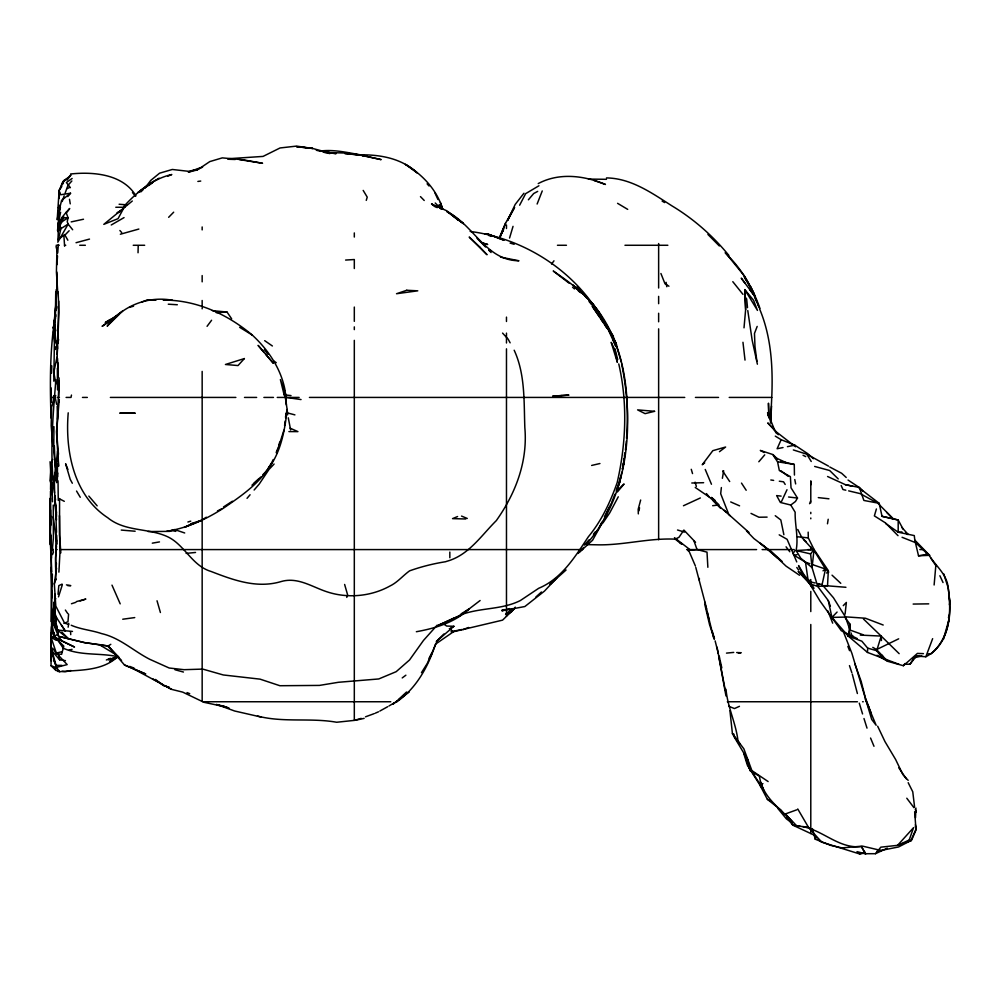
<?xml version="1.0" encoding="UTF-8"?>
<svg xmlns="http://www.w3.org/2000/svg" width="1000" height="1000" viewBox="0 0 1000 1000"><rect width="100%" height="100%" fill="white"/><g stroke="black" fill="none" stroke-linecap="round" stroke-linejoin="round"><path stroke-width="1.5" d="M50.9 493.387L50.938 470.938M55.963 532.975L55.675 567.25M50.512 491.1L50.462 525.513L50.5 509.875M50.8 482.587L50.825 463.35M51.85 597.913L52.35 574.062M56.85 272.038C58.612 297.462 50.925 323.425 57.55 348.387M57.362 479.775L57.475 464.2M50.438 498.088L50.375 534.475M53.812 381.188L54.588 328.05L55.712 330.825M53.95 426.662L53.725 451.438L55.575 467.85M50.95 481.438L51.087 467.488M56.013 471.725L56.087 464.613L54.8 478.988M51.15 621.413L51.375 551.3M53.263 505.062L53.388 538.013L52.525 547.7L53.425 552.225L52.525 554.575M53.5 611.038L52.962 620.275L53.487 615.7M59.037 197.963L59.15 190.2L61.788 186.513M57.525 389.9L57.35 368.237M50.8 467.2L50.55 482.275L50.825 467.212L50.35 480.863M50.912 655.612L51.25 635.862M51.662 547.575L50 543.663L50.45 522.212L50.462 525.513M55.338 319.163L55.738 291.962M50.875 650.462L51.475 626.625M51.725 622.1L51.812 617.85L51.65 622.238M50.55 489.575L51.025 463.55L52.7 459.462M50 543.663L50.45 522.212M59.112 377.912L56.837 435.025L58.475 454.3M59.562 498.6L59.55 535.05L60.838 552.9M138.038 252.763L138.2 245.987M57.188 406.112L57.462 419.325M55.688 308.988L56.212 289.637M58.963 670.863L55.9 670.4L51.05 665.725L50.987 638.2M58.75 396.275L59.188 380.575M56.925 362.488L57.45 346.213L55.425 340.288M55.125 317.962L55.388 310.5M51.975 590.487L51.5 629.062M110.8 644.325L108.112 645.987L84.35 642.588L68.412 638.737L57.438 630.075L54.175 614.087L54.488 604.875M54.65 600.275L54.862 594.138L54.962 600.087M55.375 318.675L55.487 315.587L55.025 318.45M904.513 664.275L910 664.225L914.075 657.788L916.4 656.05L925.837 656.762C950.512 643.9 951.688 612.075 948.188 587.8C947 573.825 934.95 565.475 928.462 554.163L914.812 540.112L914.287 535.588L898.188 532.212L885.612 523.475M51.525 373.2L51.812 365.85M57.225 354.575L58.925 312.613L58.137 291.938M899.025 664.338L867.5 652.438L867.675 648.125L861.85 641.2L848.275 636.112L831.925 617.413L828.288 600.6L817.688 586.375L812.062 567.612L810.588 553.913L814.05 549.5L808.3 537.9L808.175 532.137M57.925 239.825L58.438 228.825L63.975 217.087M57.763 342.975L58.712 301.112M57.225 219.488L59.15 190.2L59.013 198.212L59.488 192.537L60.675 194.737L70.55 193.212L67.75 196.575M53.3 403.288L53.688 395.737M58.9 572.137L59.913 553.4L59.438 515.612M781.112 496.125L776.65 495.6L780.375 502.463L790.788 505.037L795.15 512.212C794.837 525.125 798.675 537.675 796.087 550.513L814.05 549.5L828.337 570.65L827.513 585.85L817.688 586.375L811.688 584.438L804.062 574.837L798.612 565.562M699.287 580.138L699.388 578.438M770.6 423.125L771.55 406.087M54.2 601.825L53.2 619.163L55.775 624.525M63.275 183.7L63.45 180.75L67.962 177.925M54.925 609.963L54.25 602.7L53.2 619.163L53 618.162M935.85 565.275L934.125 584.987M59.112 402.2L59.288 399.363L56.475 431.8L58.562 466.275L58.025 452.788M770.475 422.262L770.975 414.625M56.925 264.725L57.512 255.912M57.7 253L58.35 244.537M56.337 309.225L56.55 306.2L56.275 309.3M51.163 636.575L51.475 632.075M51.513 631.175L52.925 617.475M53.7 608.188L54 603.9M56.275 309.95L56.463 307.45M626.337 441.163L625.438 449.938M626.55 438.288C630.013 391.438 623.987 340.375 592.312 303.488C563.75 263.888 518.25 237.638 470.163 231.45M58.975 198.35L59.525 191.225M50.85 639.587L52.45 620.4M770.337 420.312C773.2 382.912 774.388 344.125 759.55 308.825M51.15 638.737L51.525 634.075M51.913 629.4L52.562 621.625M68.587 614.2L67.975 621.688L63.95 623.425M59.088 197.763L59.475 193.137M57.5 230.637L59.387 213.162M57 247.288L56.413 272.113L57.787 292.913M56.525 545.812L55.5 558.1L55.862 580.013M722.387 478.3L723.65 470.725M744.013 327.837L745.638 309.525L744.812 289.637L753.562 300.25L757.45 310.4L744.812 289.637L745.638 309.525M58.938 198.55L59.488 192.537M55.438 314.363C49.787 348.575 49.862 383.488 51.062 418.062M58.025 594.325L58.812 585.638L62.1 584.1M53.15 618.875L52.912 615.812L51.6 629.987L54.562 637.188L63.8 646.087L61.612 654.325L56.688 653.825L52.562 648.138L51.6 652.288L56.413 667.387L59.675 671.712C79.425 669.825 101.975 671.35 117.5 656.875M54.413 322.075L53.4 328.225L55.6 314.337M53.562 618.625L53.087 623.275L58.55 636.337L61.75 640.962L74.525 647.038L54.562 637.188L51.988 624.475L54.438 603.9L53.25 609.475L53.087 623.275L57.438 630.075L72.487 631.413M624.175 458.888L622.513 469.038M624.462 456.025L624.763 453.162M55.788 569.438L56.438 563.413M52.912 615.812L51.988 624.475L52.562 621.487M624.1 459L623.475 464.775L625.05 452.912M53.4 328.225L55.738 307.2M57.538 451.112L56.288 462.375L57.6 476.188M721.363 487.55L720.688 493.725L728.825 514.538L749.025 532.5M814.05 549.5L812.062 567.612L800.812 558.288L796.087 550.513L810.588 553.913M845.075 614.163L846.363 602.438L843.275 605.65M56.487 481.763L57.55 472.537M52.938 618.938L53.513 614.325M285.587 418L286.175 413.462M58.35 629.888L58.2 634.188L53.738 636.462L56.025 637.788L53.375 636.5L51.075 637.35L56.325 653.062L67.188 664.6L56.413 667.387M53.362 617.762L51.837 622.038L52.413 617.788M284.575 425.588L285.188 421.025M54.6 321.062L53.762 327.15L54.6 321.35M55.012 318.012L55.425 314.975M55.875 379.637C52.862 417.062 49.488 455.375 54.462 492.7M915.5 817.75L915.913 808.012M56.562 482.65L57.5 475.925M52.962 619L53.587 614.538M68.225 412.825C65.013 450.662 73.637 495.487 107.713 517.712C125.075 531.975 148.637 527.788 167.887 536.875C184.713 544.95 192.125 565.938 211.2 571.512C233.663 580.188 257.05 588.812 281.275 581.512C297.7 576.75 312.113 586.938 326.688 591.712C347.262 598.663 370.913 596.562 389.925 586.025C397.475 582.45 402.875 575.662 409.588 570.85C421.287 566.675 433.3 563.675 445.575 561.725L446.763 561.312C468.663 555.325 481.213 535.538 496.413 520.513L496.812 519.9C515.887 492.812 527.8 461.2 524.837 427.675C523.875 401.763 525.325 374.288 514.175 350.225M54.275 584.075L56.55 568.112M867.5 652.438L848.275 636.112L850.025 624.212L844.75 617.087L831.925 617.413L837.087 612.062M639.062 510.8L639.513 507.725M54.112 327.088L54.588 324.125M827.475 523.787L828.2 519.25M949.388 604.75L949.862 601.775L948.188 587.8L943.713 573.8M53.425 613.438L51.837 622.038M54.913 318.988L55.425 315.912M68.138 627.188L68.775 623.325M59.913 210.238L60.425 207.325M57.838 343.612L58.587 339.425M58.587 210.9L57.312 219.713M51.688 629.025L52.525 624.837M71.475 395.062L71 397.425L66.087 397.425M56.938 357.312L53.8 372.4L55.925 383.925M621.8 472.212L619.55 482.75L617.238 488.188M622.438 469.2L623.725 463.175L622.463 468.913M53.85 323.462L55.45 316.025M509.55 238.062L513.038 226.35M849.463 628.513L845.362 616.838L833.425 597.712L822.087 584.612L825.5 569.062L815.075 552.075L801.762 537.4L797.75 529.45M285.525 416.838L287.162 409.513L284.387 391.425M72.675 229.762L68.138 224.112L60.888 228.65L57.812 242.2L68.138 224.112L67.237 221.762L68.037 217.738L66.087 212.4L69.713 208.487L67.038 212.125M278.612 446.7L279.688 442.163M58.263 500.425L58.025 480.788M640.662 500.025L638.188 509.263L638.325 513.888M52.862 618.95L53.675 616.025M943.375 639.45L949.1 619.05M876.4 508.963L874.375 515.9L885.487 522.913L898.012 535.675M283.962 430.138L276.525 453.263M851.2 636.775L848.275 636.112L850.088 630.075L850.025 624.212M366.25 200.375L367.238 197.138L363.175 190.4M882.438 655.337L882.625 658.3L876.7 650.713L881.175 636.075L863.475 619.012M62.225 201.525L64.162 195.8M57.6 473.675L55.2 480.712L53.163 479.688L56.325 469.538M58.5 596.862L62.325 584.763M948.438 617.6L949.275 614.963M52.862 619.113L53.7 616.538M55.7 395.487L51.588 407.113L51.188 425.675L52.862 445.863M915.413 824.712L916.125 828.888L910.837 840.788L897.588 845.337L909.188 840.037L913.575 827.625L897.588 845.337L880.812 847.175L875.462 853.7L865.188 853.713L861.475 846.612C836.838 849.15 820.312 826.737 796.762 826.012C783.025 810.312 762.537 798.888 759.425 776.225L750.2 770.675L745.863 758.913M54.7 606.462L53.113 610.862L53.087 623.275L55.275 625.475M65.188 192.975L67.962 185.325L71.862 180.975M925.837 656.762L932.638 638.663M757.175 326.413L754.475 333.45L754.987 346.662L756.9 361.337M499.812 237.875L504.113 226.875M499.9 237.65L505.562 223.15L514.45 207.55M809.575 503.713L810.638 501.012M346.763 597.4L347.675 595.075L344.625 584.45M537.125 204.025L542.25 190.938M611.7 502.388L614.963 494.188M617.675 487.35L620.913 476.138L619.3 483.237L616.287 490.375M58.388 207.8L59.387 205.287M55.788 578.95L54.337 583.913L55.8 606.112L64.6 623.138L68.587 624.4M273.2 459.562C263.412 481.062 242.288 495.225 223.35 508.263C206.088 519.312 187.087 528.162 166.7 531.275M276.212 452.413L278.012 448.125M436.725 641.988L427.3 663.4L421.475 672.65M499.012 238.512L505.562 223.15M609.05 507.987L603.95 519.837L592.575 540.25L578.025 553.462M775.3 436.125L781.15 439.7L777.125 448.738L783.025 447.55M63.575 181.3L59.625 189.8L62.337 182.688L70.738 175.25L70.625 173.988C93.362 171.575 122.9 174.075 135.975 195.875M781.35 501.838L787 489.738M598.587 528.862L601.875 522.112M60.888 228.65L59.15 230.362L60.338 224.013L58.65 223.975L61.688 217.8L66.087 212.4M604.388 516.888L611.038 503.713M429.325 658.238L432.125 652.837L429.25 658.112M519.637 205.2L525.638 193.663L538.938 185.763M503.625 229.537L500.763 235L502.75 231.225M618.275 496.788L609.738 512.863L603.025 522.8L600.763 524.525M123.663 208.225L118.075 218.65L103.8 224.363L132.3 201.012M514.538 207.537L507.587 220.525L515.175 204.462L523.938 193.238M324.212 152.4L344.888 153.025L363.913 155.412C349.363 153.138 334.663 149.037 319.837 151.1M773.213 455.325L777.55 461.763L779.338 470.538L790.387 476.65L791.025 487.812L797.487 498.05L795.45 501.5L790.788 505.037M794.788 550.862L793.15 553.425L796.737 561.912M817.688 586.375L819.325 583.95M826.7 573.075L828.337 570.65M842.438 848L830.725 845.387L815.225 839.188L816.062 838.012M595.212 533.462L597.737 530.013M61.7 219.387L58.137 224.225L60.587 212.225L59.088 213.025L59.5 209.062L61.612 200.312L70.55 193.212M268.425 467.725L271.688 463.288M53.163 479.688L54.787 477.5M551.575 264.05L553.975 260.812M207.062 326.325L211.588 320.25M583.713 547.388L579.825 551.775M876.95 655.263L887.638 661.3L903.363 665.713L905.05 663.512M67.038 180.1L70.738 175.25M144.7 188.325L150.75 180.413L159.55 173.2L172.3 169.475L188.412 171.3L198.562 169.275M593.425 534.275L595.175 531.987M910 664.225L916.4 656.05L919.4 655.6M515.275 607.15L511.488 611.763L507.9 614.087M586.087 544.587C629.212 495.863 634.125 425.087 621.625 363.738M617.413 491.962L624.075 483.988L616.375 491.262M528.387 199.8L533.688 193.525L537.688 191.388M247.037 498.325L250.075 494.762M254.125 490.025L259.2 484.1L269.012 469.412L274.088 464.038M758.812 461.763L764.737 454.85M584.338 545.125L589 539.9M437.188 625.138L423.488 640.425L409.538 659.975L396.163 671.688L378.775 678.95L338.425 682.288L319.45 685.413L279.887 685.725L260.075 679.15L223.312 674.963L202.75 669.1L183.988 669.688L169.15 668L149.688 659.262C133.287 650.863 120 637.812 101.613 633.6C91.512 630.15 81.013 629.525 71.237 625.25M260.788 476.987L251.962 485.213M262.875 474.7C280.012 457.85 284.6 432.488 287.162 409.513L287.688 414.762M556.737 577.962L544.487 591.087L524.85 606.538L501.85 610.8L509.675 608.575M123.85 206.388C136.875 192.225 152.625 178.738 171.8 174.525L167.65 176.262M64.963 235.05L69.15 230.763M168.65 217.312L173.675 212.188M406.55 692.013L399.025 699.025M443.913 633.975L436.312 641.562L453.888 626.287L446.65 626.05L443.438 623.825M555.363 579.012L549.913 584.438L566.075 570M515.163 607.938L502.562 620.138L453.438 631.763L435.475 644.175C428.2 666.712 416.112 688.85 396.025 702.325M140.725 191.962L142.988 189.875M253.988 483.312L258.525 479.125M535.875 597.013L541.425 592M512.513 608.575L505.562 614.25M903.363 665.713L917.438 653.4L923.425 653.637M232.387 501.225L223.463 506.987M59.212 238.888L64.625 234.537L67.862 240.225M109.987 661.05L112.263 659.3M416.35 631.725C435.575 628.263 454.837 622.413 469.363 608.737L461.05 613.913M148.663 185.525L153.2 182.062M461.188 615L438.35 625.25L461.188 615L480.112 600.513M704.7 462.875L702.237 464.75L712.812 450.675L725.612 447.025L719.463 451.688M402.225 677.925L405.875 675.2M117.662 656.15L110.1 661.612L117.975 656.888M857.35 638.638L841.312 630.725L819.975 600.988L808.25 581.4L810.788 579.587L810.788 585.65M823.037 570.825L825.5 569.062L828.775 572.125M72.125 178.463L66.375 182.512L70.388 187.688M152.413 182.625L138.012 192.525L150.387 183.188L159.15 178.175M117.45 316.025L102.112 326.337L122.613 310.988L107.188 326.188C122.112 305.975 147.613 295.738 172.3 300.238L163.212 300.087C196.062 299.825 227.312 314.088 252.3 335.087L239.638 327.3M58.65 223.975L68.037 217.738L61.688 217.8M192.587 523.413L184.35 527.4L201.137 520.413L206.363 517.212M110.388 319.438L105.262 322.562L118.575 314.887M122.013 209.8L117.037 212.825L119.812 212.113M389 705.95L394.162 702.95M111.25 224.988L124.05 217.6M379.837 711.05L387.7 706.7M58.438 228.825L60.987 227.45M112.387 319.438L114.775 318.137M217.463 510.975L221.612 508.812M674.875 539.375L679.013 537.25L683.888 530.062L695.562 542.325M446.975 621.562L453.3 618.375M450.475 628L453.888 626.287M197.35 169.675L202.587 167.113M872.8 647.362L876.562 649.587L898.662 638.825M887.312 848.213L875.462 853.7M683.45 505.75L700.362 497.95M739.45 706.325L734.463 708.55L728.763 706.312M76.438 601.587L85.85 599.075L80.087 600.95M375.213 713.2L378.525 711.787M106.363 659.987L110.4 658.3M66.725 188.738L69.162 187.725M457.587 516.538L452.55 518.625L465.775 518.987M743.763 753.587L747.362 765.175L759.762 784.825L762.9 783.6M463.075 629.6L468.6 627.463M173.837 529.812L169.675 531.375L148.112 531.55M361.2 718.375L354.375 720.387L336.662 722.25C310.425 717.588 283.45 722.837 257.488 716.05M365.5 716.812L374.113 713.675M142.012 301.925L147.3 300L155.738 300.05L147.3 300M538.225 183.588C559.275 172.35 584.188 175.55 605.45 184.45L593.962 180.425M796.8 809.812L785.487 813.913L792.463 822.087M117.912 656.55L108.275 659.712L118.425 656.988M190.875 523.763L201.137 520.413M71.45 603.75L75.763 602.35M726.488 653.112L733.713 652.412M187.9 522.013L190.75 521.15M129.312 307.413L133.562 306.175M120.35 234.225L138.85 229.05M818.213 839.025L821.625 842.125L859.488 853.9L865.2 852.325M76.05 242.712L89.5 239.088M197.087 169.975L188.35 172.188L201.088 167.438L209.8 161.588L222.288 157.875L242.537 159.713L262.562 163.275L239.625 159.625M599.938 463.525L591.638 465.45M56.325 653.062L62.05 651.712M69.2 650.025L72.062 649.35M906.287 841.85L910.837 840.788L909.188 840.037M912.913 658.062L921.9 656M71.188 221.9L83.5 219.237M355.45 720.263L364.137 718.375M71 670.537L65.113 671.787L62.038 671.325M451.05 631.763L461.75 629.513M877 851.225L898.538 846.975L911.575 840.238L916.237 829.412L915.325 826.6M787.438 446.65L794.812 445.163L807.675 453.612L813.462 458.725M152.3 543.162L159.475 541.912M915.825 542.762L914.812 540.112L918.525 555.788L928.462 554.163L925.938 552.962M859.488 853.9L863.863 853.238M779.2 534.837L787.1 539.312L793.9 555.175L796.975 554.725M122.737 619.225L134.738 617.587M459.975 615.175C479.538 607.362 501.413 610.138 520.4 600.513L538.688 588.3C561.925 578.562 575.062 556.7 588.375 536.75C601.562 520.862 610.35 501.987 617.163 482.638C626.075 443.888 627.725 402.812 618.763 363.925M197.875 181.438L200.738 181.062M692.062 550.163L697.038 549.55L707.013 552.15L707.862 567.288M712.663 505.7L718.462 505.012M858.65 487.537L879.2 503.325L882.025 516.312L898.188 520L903.1 529.125M186.137 553.387L195.538 552.463M738.275 652.987L741.162 652.725L736.7 652.537M840.85 848.012L862.45 846.112L881.388 850.55M848.275 636.112L852.788 635.737M860.325 635.1L881.175 636.075L899.15 653.662M901.975 531.925L898.188 532.212L898.188 520L882.025 516.312M216.238 312.7L227.013 312.025L231.663 318.825M345.6 260.062L354.312 259.525L354.312 268.525M502.175 609.8L505.075 609.637M228.05 158.75L263.05 156.412L280.05 147.963L296.537 146.1L312.725 148.475L328.638 152.75L335.962 153.6L328.638 152.75M918.525 555.788L929.85 555.325M913.15 604.062L928.725 603.85M691.787 483L703.625 482.7M767.1 517.112L758.9 517.225L751.012 513.4M322.762 151.662L328.688 151.625L322.775 151.575M115.787 207.262L124.85 207.25M56.15 245.275L59.225 245.275M64.538 245.275L65.738 245.275M79.737 245.275L85.363 245.275M133.238 245.275L144.662 245.275M557.45 245.275L566.45 245.275M624.963 245.275L667.85 245.275M51.962 397.425L55.65 397.425M57.562 397.425L59.425 397.425M82.475 397.425L87.325 397.425M110.363 397.425L235.863 397.425M244.5 397.425L256.65 397.425M263.888 397.425L273.463 397.425M277.238 397.425L285.312 397.425M286.175 397.425L299.137 397.425M309.425 397.425L684.737 397.425M695.425 397.425L718.538 397.425M729.212 397.425L771.775 397.425M50.8 549.587L52.9 549.587M56.212 549.587L57.188 549.587M60.6 549.587L582.725 549.587M686.637 549.587L756.587 549.587M762.125 549.587L787.463 549.587M788.812 549.587L794.237 549.587M807.913 549.587L812.825 549.587M919.812 549.587L922.862 549.587M203.1 701.75L353.738 701.75M354.312 701.75L390.763 701.75M395.838 701.75L396.737 701.75M727.337 701.75L857.438 701.75M862.575 701.75L863.25 701.75M288.9 431.587L297.925 431.613L290.05 428.15M285.988 394.625L280.387 379.538L284.075 394.625L285.988 394.625L286.337 404.9M67.8 585.662L70.788 585.662L66.438 584.875M62.013 665.387L56.037 665.337L52.013 650.925L59.65 659.837L65.45 660.638M588.425 179.088L606.462 179.3M586.587 544.612L596.112 544.788C622.638 545.638 648.612 537.85 675.275 539.163L681.175 543.825M484.875 233.938L487.987 234.025L504.113 240.263L487.95 234.163L484.85 234.05M356.6 154.938C378.062 154.137 400.887 157.6 417.15 172.887L405.425 164.363C422.413 174.513 437.075 189.95 442.675 209.25M228.012 159.25L235.275 159.488M927.913 653.812L930.9 653.938C948.375 639.225 952.2 614.987 948.662 593.462M168.287 304.2L177.325 304.75M845.362 616.838L865.387 618.225L883.2 625.025M119.113 204.25L126.675 204.838M845.925 587.288L824.638 585.6M121.263 530.075L135.15 531.237M212.375 310.663L227.013 312.025M606.475 177.925C631.225 178.238 652.062 193.2 672.1 205.963C693.725 218.962 713.037 236.012 728.938 255.5M362.887 155.912L366 156.237M797.337 536.75L808.3 537.9M284.825 394.9L291.012 395.588M818.3 497.612L828.938 498.8M788.55 497L797.487 498.05M799.925 826.137L792.788 825.138L786.35 816.975M802.788 826.538L808.5 827.35L821.625 842.125M285.05 397.262L301.05 399.562M770.825 479.988L773.65 480.4M779.312 481.213L783.55 481.825L785.188 484.45M118.6 656.838C100.125 652.6 80.95 656.137 63.238 648.2L57.613 639.8M117.938 656.35L108.112 645.987L84.35 642.588L58.55 636.337L68.412 638.737L61.837 632.112M777.55 461.763L794.275 464.45L794.438 475.05M57.538 671.325L59.675 671.712M879.2 503.325L863.875 500.45L859.35 487.45L845.387 484.675L827.575 476.5M845.387 484.675L852.763 486.262M171.375 530.413L175.812 531.375M260.8 716.975L234.625 711L216.4 704.375M780.987 461.388L794.275 464.45M801.9 572.95L808.25 581.4L815.163 583M817.85 583.625L822.087 584.612M845.812 490.2L842.95 489.525L841.175 485.538M848.662 490.875L860.088 493.587L875.462 502M164.75 685.575L171.513 689.35L182.712 692.125L203.9 702.288L226.8 707.188L217.95 704.7M316.3 150.238L320.812 151.363M323.812 152.113L329.825 153.613M169.188 687.113L163.525 685.688L155.538 679.463M286.562 412.7L294.913 414.875M857 851.637L865.7 853.9L861.475 846.612M814.638 466.438L829.663 470.513L838.225 478.913M174.975 669.737L183.438 672.038M482.013 242.913L487.688 244.462L481.85 242.825M867.675 648.125L876.7 650.713M510.1 243.1L514.188 244.288M677.525 530.013L684.538 532.062M793.325 449.938L806.762 454.162L828.512 466.125M774.95 457.475L787.138 463.075M221.762 705.713L228.988 708.012M174.412 529.513L184.7 532.975M500.513 257.113L518.95 260.775C485.788 260.538 473.675 224.775 446.962 211.612L463.325 223.538L446.912 210.863L431.512 204.013L435.188 206.812M793.9 555.175L805.5 562.2L809.788 563.675M812.638 564.65L825.5 569.062M101.95 645.525L99.162 644.55L115.575 654.45L113.275 652.45L118.95 657.562M850.088 630.075L863.35 634.85M51.05 665.725L57.15 667.913M488.475 235.312L491.163 236.375M129.713 666.4L134.05 668.112M902.075 537.288L915.588 542.663L928.95 555.363M781.15 439.7L794.812 445.163M187 692.575L189.737 693.688M461.538 516.087L467.275 518.462M124.513 665.013L145.588 673.925L124.513 665.013L108.112 645.987M730.7 501.938L739.575 505.838M763.288 787.763L760.662 786.525L760.288 784.613L748.962 767.087L745.1 755.362M488.738 249.925L491.15 251.137L488.787 249.838M803.05 455.262L805.725 456.625M58.788 498.475L64.3 501.325M759.762 784.825L767.362 799.312L770 800.675M133.25 668.7L171.513 689.35M829.775 467.013L841.625 473.263L846.213 477.463M54.562 637.188L61.75 640.962M764.163 452.55L760.312 450.425L773.025 454.6L777.35 458.9M152.587 678.763L162.05 684.062M51.075 637.35L56.325 640.35M662.113 201.1L664.625 202.562M617.575 203.325L627.7 209.375M668.938 286.2L665 283.775L660.925 273.512M572.525 287.15L574.487 288.913M848.037 480.05L859.538 487.663L862.763 490.988M575.037 287.663L584.025 294.8L593.587 304.95L592.312 303.488L599.3 312.95C587.9 295.1 570.3 282.875 553.225 270.988L569.25 283.3M799.55 575.25L786.062 566.138L771.087 551.987M768.125 781.55L751.888 770.6L743.863 748.825L732.425 733.637L729.938 710.738M431.987 204.125L437.2 207.662M273.85 361.05L276.25 362.688M695.238 487.463L709.35 497.113L718.312 504.988M792.163 822.85L786.425 818.925L777.613 808.162M264.675 340.662L272.387 345.988M679.6 542.438L682.075 544.225M578.362 290.975L580.712 292.688M778.462 434.7L776.062 432.875L772.25 426.413M781.1 470.887L788.3 476.413M775.25 515.7L780.825 519.975L783.863 534.7M795.562 446.775L776.737 432.2L767.75 422.95L774.688 430.25L767.625 412.688L768.075 415.325M451.525 214.425L463.325 223.538M674.475 537.675L690.825 550.312M449.35 628.562L453.438 631.763M767.362 799.312L780.837 809.975L784.513 814.638M121.55 660.462L108.075 646.488M583.938 294.625L572.75 284.75M452.65 215.662L458.438 220.425M715.075 500.4L711.45 497.413L718.975 504.9M905.625 532.675L907.875 534.575M777.675 558.212L760.325 543.263L770.075 550.862L753.913 538.55L746.513 530.913M718.512 505.613L730.263 515.788M707.9 234.425L719.35 245.975M803.838 539.688L806.162 541.737M815.925 836.95L813.65 834.887L792.788 825.138L790.238 819.938M782.075 561.4L770.75 550.988M832.038 575.175L840.763 583.325M750.05 770.188L754.1 774.075M502.562 333.1L508.125 339.125L510.138 342.825M724.338 510.262L726.488 512.4M435.225 203L440.525 208.312M485.588 247.025L477.013 238.312M489.012 250.463L491.075 252.537M713.263 500.938L720.438 508.162M252.288 335.075C268.35 349.938 281.15 368.862 285.125 390.675M878.025 503.4L893.3 518.812M808.4 581.625L798.213 571.337L811.725 586.013M886.625 512.325L893.263 519.05M420.475 196.625L424.225 200.475M876.562 649.587L887.638 661.3M588.987 301.413L596.987 310.725L594.288 307.425M908.162 780.337L902.9 774.587L895.612 759.463L884.987 741.625L877.663 726.225M901.725 527.312L907.962 534.188M119.887 230.512L121.7 232.537M576.875 286.962L579.925 290.387M585 296.1L587.038 298.375M427.1 183.812L429.025 186M725.125 252.763L727.062 255.025M592.35 306.425L607.2 328.438L604.637 324.575M263.812 352.075L258.087 345.363L273.35 363.263L265.712 354.312M88.837 496.087L97.163 505.85M592.425 306.5L599.7 317.05M706.438 493.587L709.35 497.113M132.45 192.525L135.338 196.038M758.213 305.188L751.425 289.188L754.325 294.538L744.2 275.775L727.5 255.238C742.513 270.05 753.012 288.7 759.975 308.475M732.8 281.675L742.962 294.35M744.812 296.65L746.663 298.95L747.5 307.65M589.75 301.775L591.575 304.037M913.975 807.725L906.787 798.225M264.312 349.513L267.975 354.3M786.075 546.812L789.8 551.75M744.975 283.137L741.25 278.137L754.3 295.625L749.638 289.375M812.425 587.15L801.75 572.888L798.562 565.887M796.8 567.487L798.538 569.913M802 574.763L803.737 577.188M739.725 743.5L737.987 741.012C736.025 723.312 727.5 707 726.012 689.287M65.362 610.05L67.737 613.525M898.812 767.862L906.225 778.763M930.575 557.762L936.237 566.175M732.425 733.637L739.362 743.925M722.663 470.975L729.688 481.538M601.225 319.413L602.938 321.987M54.15 613.888L53.25 609.475L54.175 614.087L56.575 617.737M61.375 625.037L65.375 631.125L54.175 614.087M741.5 483.1L746.175 490.262M613.45 336.337L608.038 327.9L616.587 344.975L613.288 337.013M599.462 314.462L601 316.975M602.537 319.488L604.075 322M605.612 324.513L607.15 327.013M806.762 454.162L811.237 461.488M599.425 314.413L606.938 326.725M744.35 277.375L746.55 281.05M747.288 282.275L750.05 286.887M76.537 491.037L80.262 497.275M811.688 584.438L813.988 588.312M797.738 808.95L808.5 827.35M72.325 483.237L70.213 479.35L65.612 463.775L67.912 469.513M744.2 275.775L749.987 286.5M751.538 290.212L752.962 292.85M610.875 333.45L598.862 312.162L611.038 333.525M943.037 582.562L939.887 575.737M612.038 335.588L606.838 325.312L609.875 332.212M908.188 782.675L912.763 791.8L914.562 806.85M54.675 667.962L55.9 670.4M284.075 394.625L286.312 399.275M440.675 208.238L439.062 204.838L440.9 209.112M607.225 327.438L615.988 346.6L613.05 340M53.925 660.825L56.513 666.488M750.65 286.525L754.887 295.837M434.8 192.575L437.938 199.488M440.438 205.012L442.312 209.163M111.988 585.138L120.2 603.85M695.4 566L688.925 550.925M865.288 699.1L868.875 707.463M755.312 298.387L757.075 302.538M705.238 469.462L711.462 484.25M867.987 705.763L876.137 725.25L871.7 719.438L851.938 653.45L843.025 630.812M870.562 738.037L873.988 746.287M849.463 665.612L851.838 672.7M863.988 718.525L867.013 728.125M847.85 646.375L849.562 650.662M760.325 781.8L764.312 791.838M827.938 611.013L832.675 623.162M757.663 303.913L759.075 307.6M718.35 653.7L715.138 640.888M871.287 713.462L865.425 697.987L861.1 681.162L854.712 663.525M828.288 600.6L830.4 606.237M714.475 638.55L712.138 630.812M915.3 809.463L916.275 812.175M694.05 541.138L697.038 549.55M850.987 632.9L852.013 635.812M614.95 348.837L617.75 359.65M714.325 639.025L709.575 624.725L704.837 604.587M440.438 202.525L442.537 208.85M859.275 703.162L862.562 713.95M852.288 674.15L857.387 693.512M691.263 469.3L692.537 473.587M695.088 482.163L696.363 486.45M615.962 343.988L621.337 362.2M157.025 600.775L160.413 612.513M705.337 603.638L695.775 567.4M812.412 828.562L815.225 839.188M767.625 412.688L768.725 416.95M707.237 611.912L713.875 638.812M56.037 246.513L57.35 251.75M56.562 513.062L54.8 497.975L54.325 480.275M750.2 770.675L747.625 759.488L734.175 736.912L733.838 734.05M705.037 602.263L709.25 620.625M705.9 606.087L706.562 609M720.2 660.713L721.825 667.887M757.387 364.188L752.15 340.138L747.775 310.55M725.975 695.938L718.812 656.8M55.087 396.9L56.625 404.363M794.775 479.55L795.662 483.925M725.362 690.662L717.038 647.163M56.238 624.188L57.438 630.075M687.95 549.587L688.225 550.962M719.25 656.075L719.875 659.275M288.275 417.8L290.625 429.938M914.663 811.688L915.888 828.337M58.925 655.575L59.65 659.837M69.488 199.288L70.25 203.863M666.087 282.325L666.8 286.712M50.087 513.913L50.55 516.925M54.913 495.637L55.575 500.062M53.15 516.775L56.525 541.175M805.5 562.2L808.25 581.4M55.538 330.138L54.812 324.137L54.962 325.913M50.587 535.062L50.225 532.1L50.512 538.112M54.612 342.175L53.537 331.538M55.138 346.562L55.487 349.487M51.725 482.375L52.5 501.75M742.962 342.287L745.013 360.1M54.588 496.688L56.537 516.512M54.25 602.7L55.038 611.45M51.475 558.15L50.963 535.275L51.075 550.15L50.8 544.138M811 481.488L811.237 484.575M54.212 632.612L54.45 635.662M55.9 507.825L56.463 515.112M70.525 631.725L70.75 634.663M50.987 654.975L51.425 661.175M881.175 636.075L881.462 640.525M63.925 236.125L64.6 246.225M55.538 474.538L54.337 446.037M50.075 461.7L51.463 483.8M56.5 519.913L55.075 499.325L55.963 516.487M50.95 467.688L51.562 479.438M56.513 532.362L55.625 508.15M56.662 535.3L57.1 544.1M50.925 473.25L51.913 494.588M50.163 537.537L51.7 571.962M769.075 418.237L768.462 403.188L768.675 417.088M57.538 358.425L57.875 367.562M50.15 498.438L50.487 522.938M51.163 567.337L51.775 585.825M50.512 522.825L50.287 515.638L50.287 517.25M51.037 387.812L51.45 402.113M54.675 595.688L55.225 616.45L55.038 604.55M57.975 362.887L58.238 377.312M58.288 223.137L58.362 231.975M449.825 552.075L449.837 557.725M810.788 480.863L810.788 502.863M810.788 512.325L810.788 513.663M810.788 518L810.788 518.775M810.788 546.788L810.788 549.587M810.788 591.413L810.788 611.575M810.788 624.487L810.788 833.55M658.637 243.538L658.637 288M658.637 296.375L658.637 303.675M658.637 313.263L658.637 321.8M658.637 328.85L658.637 539.738M506.475 224.925L506.475 228.512M506.475 317.113L506.475 321.475M506.475 333.113L506.475 343M506.475 348.825L506.475 616.337M354.312 232.925L354.312 237.05M354.312 307.062L354.312 321.35M354.312 326.875L354.312 329.613M354.312 340.35L354.312 720.387M202.162 226.962L202.162 229.9M202.162 275.562L202.162 281.837M202.162 300.487L202.162 306.588M202.162 307.825L202.162 308.825M202.162 371.388L202.162 701.45M55.512 598.337L54.975 601.125L55.5 598.35M244.375 358.562L238.025 365.562L225.438 364.487L244.375 358.562M408.938 691.912L392.9 704.188L408.938 691.912M406.737 290.275L396.525 293.725L417.775 290.825L406.737 290.275M654.575 411.325L645.088 413.638L637.6 409.875L654.575 411.325M561.362 395.55L552.65 396.175L568.925 395.112L561.362 395.55M135 413.175L120.013 413.1L135 413.175M361.075 155.05L344.8 153.475L361.05 155.3L381.15 159.625L361.075 155.05M312.675 148.412L296.488 146.662L312.725 148.475M479.513 246.75L469.2 237.05L487.025 254.737L479.513 246.75M615.925 343.1L614.487 340.337L615.925 343.1M614.788 349.712L611.188 342.35L617.362 362.375L614.788 349.712M56.025 621.6L55.312 614.362L56.025 621.6"/></g></svg>
